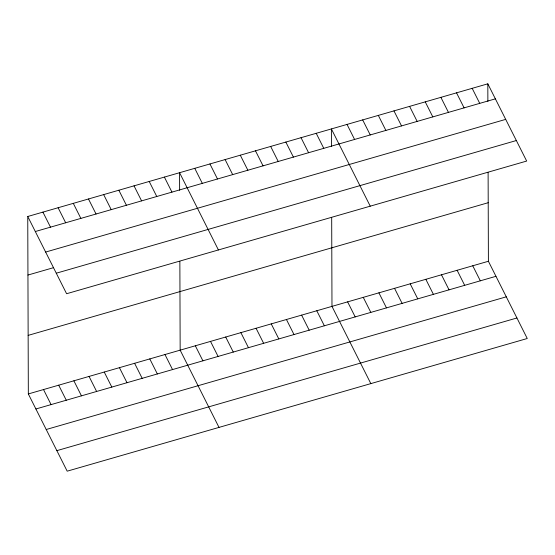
<?xml version="1.0" encoding="UTF-8"?>
<svg xmlns="http://www.w3.org/2000/svg" width="555" height="555" viewBox="0 0 555 555"><rect width="100%" height="100%" fill="white"/><g stroke="black" fill="none" stroke-linecap="round" stroke-linejoin="round"><path stroke-width="0.83" d="M27.75 216.492L487.817 83.819L526.667 161.061L66.6 293.734L27.75 216.492L28.333 393.939L67.183 471.181L527.25 338.508L488.4 261.266L488.109 172.543M35.312 231.532L495.379 98.852M45.635 252.06L505.702 119.38M27.944 275.051L53.516 267.676M56.277 273.206L516.337 140.533M28.145 335.38L488.206 202.707M28.333 393.939L488.4 261.266M35.902 408.979L495.962 276.307M46.225 429.508L506.292 296.828M56.86 450.653L516.927 317.98M472.173 88.328L479.735 103.369M456.529 92.838L464.098 107.878M440.892 97.347L448.454 112.388M425.248 101.863L432.81 116.897M409.604 106.373L417.166 121.413M472.756 265.776L480.325 280.816M393.96 110.882L401.529 125.923M457.119 270.285L464.681 285.325M378.323 115.391L385.885 130.432M441.475 274.794L449.037 289.835M362.679 119.908L370.24 134.941M425.831 279.311L433.393 294.344M347.035 124.417L354.596 139.458M410.187 283.82L417.755 298.861M370.24 206.169L331.39 128.927L331.453 146.492M394.55 288.329L402.111 303.37M316.211 133.304L323.773 148.345M301.032 137.682L308.594 152.722M378.905 292.839L386.467 307.879M285.846 142.059L293.408 157.1M363.261 297.355L370.83 312.389M270.667 146.437L278.228 161.477M347.624 301.865L355.186 316.905M255.48 150.821L263.049 165.855M370.83 383.616L331.98 306.374L331.689 217.65M240.301 155.199L247.863 170.232M316.794 310.751L324.363 325.792M225.115 159.576L232.684 174.61M301.615 315.129L309.177 330.17M209.936 163.954L217.498 178.994M286.435 319.507L293.997 334.547M194.756 168.331L202.318 183.372M271.249 323.891L278.811 338.925M218.42 249.951L179.57 172.709L179.633 190.275M256.07 328.269L263.632 343.302M164.391 177.087L171.953 192.127M240.884 332.646L248.453 347.687M149.205 181.464L156.774 196.505M225.705 337.024L233.267 352.064M134.026 185.842L141.587 200.882M210.518 341.401L218.087 356.442M118.846 190.219L126.408 205.26M195.339 345.779L202.901 360.819M103.66 194.604L111.222 209.637M219.003 427.399L180.16 350.156L179.862 261.433M88.481 198.981L96.043 214.015M164.974 354.534L172.536 369.575M73.295 203.359L80.864 218.399M149.794 358.912L157.356 373.952M58.115 207.736L65.677 222.777M134.608 363.289L142.177 378.33M42.929 212.114L50.498 227.155M119.429 367.674L126.991 382.707M104.243 372.051L111.812 387.085M89.064 376.429L96.626 391.469M73.884 380.806L81.446 395.847M58.698 385.184L66.267 400.224M43.519 389.561L51.081 404.602M487.817 83.819L487.873 101.385"/></g></svg>
